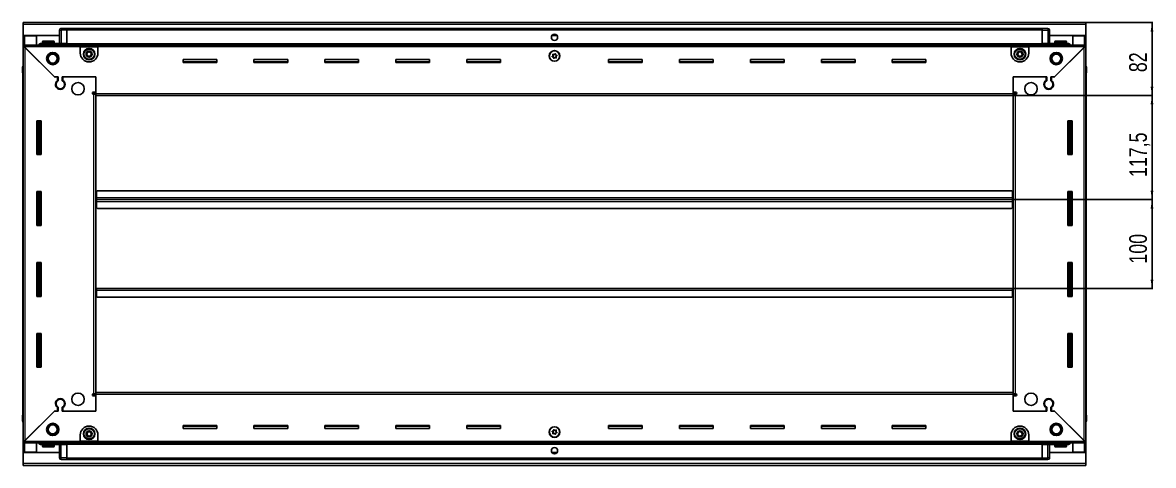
# Model space of a CAD drawing. Header units: millimetres. Extents: x 1315 to 6247, y -1323 to 1607.
# Drawn here: x 4971 to 6247, y 927 to 1426 of the extents above; entities that cross this region are included whole.
import ezdxf

# ---------------------------------------------------------------- set-up
doc = ezdxf.new("R2010")
doc.units = ezdxf.units.MM
doc.layers.add('FORMAT', color=7, linetype='Continuous')
doc.styles.add('SLDTEXTSTYLE0', font='TXT', dxfattribs={"width": 0.75})
doc.dimstyles.new('SLDDIMSTYLE0', dxfattribs={"dimtxt": 20, "dimasz": 10, "dimexe": 0, "dimexo": 0.0625, "dimgap": 5, "dimtad": 2, "dimdec": 1, "dimrnd": 1e-09, "dimzin": 12, "dimdsep": 46, "dimtxsty": 'SLDTEXTSTYLE0', "dimsah": 1, "dimcen": 0.09, "dimadec": 0, "dimazin": 3, "dimtfac": 1, "dimtofl": 0, "dimtmove": 0, "dimatfit": 3, "dimfxl": 0, "dimfrac": 2, "dimtolj": 1, "dimtzin": 12, "dimarcsym": 0})

# ---------------------------------------------------------------- blocks, each defined once
blk = doc.blocks.new('_D_6')
at = {"layer": 'FORMAT'}
for p, q in [((6170.7, 1425.8), (6246.2, 1425.8)), ((6245.2, 1425.8), (6245.2, 1343.8)), ((6088.7, 1343.8), (6246.2, 1343.8))]:
    blk.add_line(p, q, dxfattribs=at)
for points in [[(6245.2, 1425.8), (6243.6, 1415.8), (6246.7, 1415.8)], [(6245.2, 1343.8), (6246.7, 1353.8), (6243.6, 1353.8)]]:
    blk.add_solid(points, dxfattribs=at)
at = {"layer": 'FORMAT', "insert": (6219.4, 1370), "char_height": 20, "attachment_point": 1, "rotation": 90, "style": 'SLDTEXTSTYLE0'}
blk.add_mtext('82', dxfattribs=at)
blk = doc.blocks.new('_D_7')
at = {"layer": 'FORMAT'}
for p, q in [((6088.7, 1343.8), (6246.2, 1343.8)), ((6245.2, 1226.3), (6245.2, 1343.8)), ((6087.7, 1226.3), (6246.2, 1226.3))]:
    blk.add_line(p, q, dxfattribs=at)
for points in [[(6245.2, 1343.8), (6243.6, 1333.8), (6246.7, 1333.8)], [(6245.2, 1226.3), (6246.7, 1236.3), (6243.6, 1236.3)]]:
    blk.add_solid(points, dxfattribs=at)
at = {"layer": 'FORMAT', "insert": (6219.4, 1251.8), "char_height": 20, "attachment_point": 1, "rotation": 90, "style": 'SLDTEXTSTYLE0'}
blk.add_mtext('117,5', dxfattribs=at)
blk = doc.blocks.new('_D_8')
at = {"layer": 'FORMAT'}
for p, q in [((6087.7, 1226.3), (6246.2, 1226.3)), ((6245.2, 1226.3), (6245.2, 1126.3)), ((6087.7, 1126.3), (6246.2, 1126.3))]:
    blk.add_line(p, q, dxfattribs=at)
for points in [[(6245.2, 1226.3), (6243.6, 1216.3), (6246.7, 1216.3)], [(6245.2, 1126.3), (6246.7, 1136.3), (6243.6, 1136.3)]]:
    blk.add_solid(points, dxfattribs=at)
at = {"layer": 'FORMAT', "insert": (6219.4, 1154.2), "char_height": 20, "attachment_point": 1, "rotation": 90, "style": 'SLDTEXTSTYLE0'}
blk.add_mtext('100', dxfattribs=at)

msp = doc.modelspace()

# ---------------------------------------------------------------- linework, layer by layer
at = {"color": 7, "linetype": 'Continuous', "lineweight": 25}
for p, q in [((4971.68, 1423.72), (4971.68, 1425.82)), ((4971.68, 1425.82), (6170.68, 1425.82)), ((4971.68, 1411.32), (4971.68, 1423.72)), ((5012.68, 1402.32), (5012.68, 1417.32)), ((5013.36, 1418.82), (5013.36, 1418.82)), ((5014.68, 1419.32), (5021.18, 1419.32)), ((5014.68, 1419.32), (5021.18, 1419.32)), ((5021.18, 1419.32), (5021.18, 1419.32)), ((5021.18, 1419.32), (5021.18, 1419.32)), ((5021.18, 1419.32), (5021.18, 1417.32)), ((6121.18, 1419.17), (5021.18, 1419.17)), ((5021.18, 1402.32), (5021.18, 1417.32)), ((6127.68, 1419.32), (6121.18, 1419.32)), ((6121.18, 1419.32), (6121.18, 1419.32)), ((6127.68, 1419.32), (6121.18, 1419.32)), ((6121.18, 1419.32), (6121.18, 1417.32)), ((6121.18, 1402.32), (6121.18, 1417.32)), ((6129.68, 1417.32), (6129.68, 1417.32)), ((6129.68, 1402.32), (6129.68, 1417.32)), ((6170.68, 1425.82), (6170.68, 1423.72)), ((6170.68, 1423.72), (6170.68, 1411.32)), ((5012.68, 1411.32), (4971.68, 1411.32)), ((4971.68, 1410.82), (4971.68, 1411.32)), ((4971.68, 1410.82), (4973.78, 1410.82)), ((4971.68, 1400.57), (4971.68, 1410.82)), ((4973.18, 1410.82), (4973.18, 1411.32)), ((4986.68, 1410.82), (4973.78, 1410.82)), ((4986.68, 1400.57), (4986.68, 1410.82)), ((4993.68, 1404.22), (4993.68, 1402.32)), ((4994.48, 1405.02), (5005.88, 1405.02)), ((5006.68, 1402.32), (5006.68, 1404.22)), ((5574.05, 1411.32), (5568.31, 1411.32)), ((6170.68, 1411.32), (6129.68, 1411.32)), ((6135.68, 1404.22), (6135.68, 1402.32)), ((6136.48, 1405.02), (6147.88, 1405.02)), ((6148.68, 1402.32), (6148.68, 1404.22)), ((6155.68, 1400.57), (6155.68, 1410.82)), ((6155.68, 1410.82), (6168.58, 1410.82)), ((6168.58, 1410.82), (6170.68, 1410.82)), ((6169.18, 1410.82), (6169.18, 1411.32)), ((6170.68, 1410.82), (6170.68, 1411.32)), ((6170.68, 1410.82), (6170.68, 1400.57)), ((4971.68, 1399.07), (4971.68, 1400.57)), ((4971.68, 1400.57), (4972.68, 1400.57)), ((4971.68, 1398.57), (4971.68, 1399.07)), ((4971.68, 1399.07), (4972.68, 1399.07)), ((4971.68, 954.07), (4971.68, 1398.57)), ((4973.18, 1398.57), (4971.68, 1398.57)), ((4972.68, 1400.57), (5036.18, 1400.57)), ((4972.68, 1399.07), (4972.68, 1400.57)), ((4973.28, 1398.47), (5007.18, 1364.57)), ((5007.88, 1363.87), (4973.78, 1397.97)), ((4992.18, 1402.32), (5021.18, 1402.32)), ((5021.1, 1400.57), (5021.18, 1402.29)), ((5021.18, 1402.32), (5021.18, 1401.82)), ((5021.18, 1401.17), (6121.18, 1401.17)), ((5036.18, 1398.47), (5036.18, 1400.57)), ((5036.18, 1400.57), (5056.18, 1400.57)), ((5036.18, 1399.07), (5056.18, 1399.07)), ((5036.18, 1391.57), (5036.18, 1398.47)), ((5056.18, 1400.57), (6086.18, 1400.57)), ((5056.18, 1400.57), (5056.18, 1398.47)), ((5056.18, 1398.47), (5056.18, 1391.57)), ((6086.18, 1398.47), (6086.18, 1400.57)), ((6086.18, 1400.57), (6106.18, 1400.57)), ((6086.18, 1399.07), (6106.18, 1399.07)), ((6086.18, 1391.57), (6086.18, 1398.47)), ((6106.18, 1400.57), (6169.68, 1400.57)), ((6106.18, 1400.57), (6106.18, 1398.47)), ((6106.18, 1398.47), (6106.18, 1391.57)), ((6121.18, 1402.32), (6121.18, 1401.82)), ((6150.18, 1402.32), (6121.18, 1402.32)), ((6121.18, 1402.29), (6121.25, 1400.57)), ((6122.68, 1402.26), (6122.68, 1402.32)), ((6168.58, 1397.97), (6134.48, 1363.87)), ((6135.18, 1364.57), (6169.08, 1398.47)), ((6169.18, 1398.57), (6170.68, 1398.57)), ((6169.68, 1399.07), (6169.68, 1400.57)), ((6169.68, 1400.57), (6170.68, 1400.57)), ((6169.68, 1399.07), (6170.68, 1399.07)), ((6170.68, 1399.07), (6170.68, 1400.57)), ((6170.68, 1399.07), (6170.68, 1398.57)), ((6170.68, 1398.57), (6170.68, 954.07)), ((5190.18, 1384.32), (5152.18, 1384.32)), ((5152.18, 1384.32), (5152.18, 1380.82)), ((5190.18, 1381.57), (5152.18, 1381.57)), ((5152.18, 1380.82), (5190.18, 1380.82)), ((5190.18, 1380.82), (5190.18, 1384.32)), ((5270.18, 1384.32), (5232.18, 1384.32)), ((5232.18, 1384.32), (5232.18, 1380.82)), ((5270.18, 1381.57), (5232.18, 1381.57)), ((5232.18, 1380.82), (5270.18, 1380.82)), ((5270.18, 1380.82), (5270.18, 1384.32)), ((5350.18, 1384.32), (5312.18, 1384.32)), ((5312.18, 1384.32), (5312.18, 1380.82)), ((5350.18, 1381.57), (5312.18, 1381.57)), ((5312.18, 1380.82), (5350.18, 1380.82)), ((5350.18, 1380.82), (5350.18, 1384.32)), ((5430.18, 1384.32), (5392.18, 1384.32)), ((5392.18, 1384.32), (5392.18, 1380.82)), ((5430.18, 1381.57), (5392.18, 1381.57)), ((5392.18, 1380.82), (5430.18, 1380.82)), ((5430.18, 1380.82), (5430.18, 1384.32)), ((5510.18, 1384.32), (5472.18, 1384.32)), ((5472.18, 1384.32), (5472.18, 1380.82)), ((5510.18, 1381.57), (5472.18, 1381.57)), ((5472.18, 1380.82), (5510.18, 1380.82)), ((5510.18, 1380.82), (5510.18, 1384.32)), ((5670.18, 1384.32), (5632.18, 1384.32)), ((5632.18, 1384.32), (5632.18, 1380.82)), ((5670.18, 1381.57), (5632.18, 1381.57)), ((5632.18, 1380.82), (5670.18, 1380.82)), ((5670.18, 1380.82), (5670.18, 1384.32)), ((5750.18, 1384.32), (5712.18, 1384.32)), ((5712.18, 1384.32), (5712.18, 1380.82)), ((5750.18, 1381.57), (5712.18, 1381.57)), ((5712.18, 1380.82), (5750.18, 1380.82)), ((5750.18, 1380.82), (5750.18, 1384.32)), ((5830.18, 1384.32), (5792.18, 1384.32)), ((5792.18, 1384.32), (5792.18, 1380.82)), ((5830.18, 1381.57), (5792.18, 1381.57)), ((5792.18, 1380.82), (5830.18, 1380.82)), ((5830.18, 1380.82), (5830.18, 1384.32)), ((5910.18, 1384.32), (5872.18, 1384.32)), ((5872.18, 1384.32), (5872.18, 1380.82)), ((5910.18, 1381.57), (5872.18, 1381.57)), ((5872.18, 1380.82), (5910.18, 1380.82)), ((5910.18, 1380.82), (5910.18, 1384.32)), ((5990.18, 1384.32), (5952.18, 1384.32)), ((5952.18, 1384.32), (5952.18, 1380.82)), ((5990.18, 1381.57), (5952.18, 1381.57)), ((5952.18, 1380.82), (5990.18, 1380.82)), ((5990.18, 1380.82), (5990.18, 1384.32)), ((4971.18, 1375.82), (4971.18, 1369.32)), ((4971.18, 1369.32), (4971.18, 1375.82)), ((4971.18, 1369.32), (4971.18, 1369.32)), ((4971.68, 1369.32), (4971.18, 1369.32)), ((4971.33, 1369.32), (4971.33, 983.32)), ((6170.68, 1377.15), (6170.68, 1377.15)), ((6170.68, 1369.32), (6171.18, 1369.32)), ((6171.03, 983.32), (6171.03, 1369.32)), ((6171.18, 1375.82), (6171.18, 1369.32)), ((6171.18, 1369.32), (6171.18, 1375.82)), ((6171.18, 1369.32), (6171.18, 1369.32)), ((6171.18, 1369.32), (6171.18, 1369.32)), ((5007.18, 1364.57), (5011.38, 1364.57)), ((5008.58, 1364.57), (5007.88, 1363.87)), ((5010.68, 1364.57), (5008.58, 1364.57)), ((5010.68, 1364.57), (5010.68, 1360.68)), ((5011.38, 1364.57), (5011.38, 1360.29)), ((5015.98, 1364.57), (5053.68, 1364.57)), ((5015.98, 1360.29), (5015.98, 1364.57)), ((5016.68, 1360.68), (5016.68, 1364.57)), ((5053.68, 1364.57), (5016.68, 1364.57)), ((5053.68, 1345.92), (5053.68, 1364.57)), ((5053.68, 1347.32), (5053.68, 1364.57)), ((6088.68, 1364.57), (6126.38, 1364.57)), ((6088.68, 1345.92), (6088.68, 1364.57)), ((6088.68, 1364.57), (6088.68, 1347.32)), ((6125.68, 1364.57), (6088.68, 1364.57)), ((6125.68, 1364.57), (6125.68, 1360.68)), ((6126.38, 1364.57), (6126.38, 1360.29)), ((6130.98, 1364.57), (6135.18, 1364.57)), ((6130.98, 1360.29), (6130.98, 1364.57)), ((6133.78, 1364.57), (6131.68, 1364.57)), ((6131.68, 1360.68), (6131.68, 1364.57)), ((6134.48, 1363.87), (6133.78, 1364.57)), ((5011.68, 1351.71), (5011.68, 1350.95)), ((5050.83, 1347.32), (5053.68, 1347.32)), ((5051.58, 1345.32), (5050.83, 1345.32)), ((5051.58, 1345.32), (5053.68, 1345.32)), ((5053.68, 1346.32), (5051.68, 1346.32)), ((5051.68, 1346.32), (5051.68, 1345.32)), ((5053.68, 1343.82), (5053.68, 1345.92)), ((6088.68, 1343.82), (5053.68, 1343.82)), ((5053.68, 1008.82), (5053.68, 1343.82)), ((6088.68, 1347.32), (6091.53, 1347.32)), ((6090.68, 1346.32), (6088.68, 1346.32)), ((6088.68, 1345.92), (6088.68, 1343.82)), ((6088.68, 1345.32), (6090.78, 1345.32)), ((6088.68, 1343.82), (6088.68, 1008.82)), ((6090.68, 1345.32), (6090.68, 1346.32)), ((6091.53, 1345.32), (6090.78, 1345.32)), ((6130.68, 1351.71), (6130.68, 1350.95)), ((4992.18, 1315.32), (4987.18, 1315.32)), ((4987.18, 1315.32), (4987.18, 1277.32)), ((4989.33, 1277.32), (4989.33, 1315.32)), ((4991.12, 1277.32), (4991.12, 1315.32)), ((4991.16, 1277.32), (4991.16, 1315.32)), ((4992.18, 1277.32), (4992.18, 1315.32)), ((6150.18, 1315.32), (6150.18, 1277.32)), ((6155.18, 1315.32), (6150.18, 1315.32)), ((6151.2, 1315.32), (6151.2, 1277.32)), ((6151.24, 1315.32), (6151.24, 1277.32)), ((6153.03, 1315.32), (6153.03, 1277.32)), ((6155.18, 1277.32), (6155.18, 1315.32)), ((4987.18, 1277.32), (4992.18, 1277.32)), ((6150.18, 1277.32), (6155.18, 1277.32)), ((4992.18, 1235.32), (4987.18, 1235.32)), ((4987.18, 1235.32), (4987.18, 1197.32)), ((4989.33, 1197.32), (4989.33, 1235.32)), ((4991.12, 1197.32), (4991.12, 1235.32)), ((4991.16, 1197.32), (4991.16, 1235.32)), ((4992.18, 1197.32), (4992.18, 1235.32)), ((5054.43, 1226.32), (5053.68, 1226.32)), ((5054.68, 1229.17), (5054.43, 1229.17)), ((5054.43, 1229.17), (5054.43, 1226.32)), ((5054.43, 1226.32), (5054.43, 1223.47)), ((5055.68, 1236.32), (5054.68, 1235.32)), ((5054.68, 1235.32), (5054.68, 1228.42)), ((5054.68, 1226.32), (5054.68, 1228.42)), ((6087.68, 1226.32), (5054.68, 1226.32)), ((5054.68, 1224.22), (5054.68, 1226.32)), ((6086.68, 1236.32), (5055.68, 1236.32)), ((6087.68, 1235.32), (6086.68, 1236.32)), ((6087.68, 1228.42), (6087.68, 1235.32)), ((6087.93, 1229.17), (6087.68, 1229.17)), ((6087.68, 1228.42), (6087.68, 1226.32)), ((6087.68, 1226.32), (6087.68, 1224.22)), ((6087.93, 1226.32), (6087.93, 1229.17)), ((6088.68, 1226.32), (6087.93, 1226.32)), ((6087.93, 1223.47), (6087.93, 1226.32)), ((6150.18, 1235.32), (6150.18, 1197.32)), ((6155.18, 1235.32), (6150.18, 1235.32)), ((6151.2, 1235.32), (6151.2, 1197.32)), ((6151.24, 1235.32), (6151.24, 1197.32)), ((6153.03, 1235.32), (6153.03, 1197.32)), ((6155.18, 1197.32), (6155.18, 1235.32)), ((5054.43, 1223.47), (5054.68, 1223.47)), ((5054.68, 1224.22), (5054.68, 1217.32)), ((5054.68, 1217.32), (5055.68, 1216.32)), ((5055.68, 1216.32), (6086.68, 1216.32)), ((6086.68, 1216.32), (6087.68, 1217.32)), ((6087.68, 1217.32), (6087.68, 1224.22)), ((6087.68, 1223.47), (6087.93, 1223.47)), ((4987.18, 1197.32), (4992.18, 1197.32)), ((6150.18, 1197.32), (6155.18, 1197.32)), ((4992.18, 1155.32), (4987.18, 1155.32)), ((4987.18, 1155.32), (4987.18, 1117.32)), ((4989.33, 1117.32), (4989.33, 1155.32)), ((4991.12, 1117.32), (4991.12, 1155.32)), ((4991.16, 1117.32), (4991.16, 1155.32)), ((4992.18, 1117.32), (4992.18, 1155.32)), ((6150.18, 1155.32), (6150.18, 1117.32)), ((6155.18, 1155.32), (6150.18, 1155.32)), ((6151.2, 1155.32), (6151.2, 1117.32)), ((6151.24, 1155.32), (6151.24, 1117.32)), ((6153.03, 1155.32), (6153.03, 1117.32)), ((6155.18, 1117.32), (6155.18, 1155.32)), ((5053.68, 1126.32), (5054.43, 1126.32)), ((5054.43, 1126.32), (5054.43, 1123.47)), ((5054.43, 1123.47), (5054.68, 1123.47)), ((5054.68, 1124.22), (5054.68, 1126.32)), ((5054.68, 1126.32), (6087.68, 1126.32)), ((5054.68, 1124.22), (5054.68, 1117.32)), ((6087.68, 1126.32), (6087.68, 1124.22)), ((6087.68, 1117.32), (6087.68, 1124.22)), ((6087.68, 1123.47), (6087.93, 1123.47)), ((6087.93, 1123.47), (6087.93, 1126.32)), ((6087.93, 1126.32), (6088.68, 1126.32)), ((4987.18, 1117.32), (4992.18, 1117.32)), ((5054.68, 1117.32), (5055.68, 1116.32)), ((5055.68, 1116.32), (6086.68, 1116.32)), ((6086.68, 1116.32), (6087.68, 1117.32)), ((6150.18, 1117.32), (6155.18, 1117.32)), ((4992.18, 1075.32), (4987.18, 1075.32)), ((4987.18, 1075.32), (4987.18, 1037.32)), ((4989.33, 1037.32), (4989.33, 1075.32)), ((4991.12, 1037.32), (4991.12, 1075.32)), ((4991.16, 1037.32), (4991.16, 1075.32)), ((4992.18, 1037.32), (4992.18, 1075.32)), ((6150.18, 1075.32), (6150.18, 1037.32)), ((6155.18, 1075.32), (6150.18, 1075.32)), ((6151.2, 1075.32), (6151.2, 1037.32)), ((6151.24, 1075.32), (6151.24, 1037.32)), ((6153.03, 1075.32), (6153.03, 1037.32)), ((6155.18, 1037.32), (6155.18, 1075.32)), ((4987.18, 1037.32), (4992.18, 1037.32)), ((6150.18, 1037.32), (6155.18, 1037.32)), ((5053.68, 1006.72), (5053.68, 1008.82)), ((5053.68, 1008.82), (6088.68, 1008.82)), ((6088.68, 1008.82), (6088.68, 1006.72)), ((5011.68, 1001.7), (5011.68, 1000.94)), ((5050.83, 1007.32), (5051.58, 1007.32)), ((5053.68, 1005.32), (5050.83, 1005.32)), ((5053.68, 1007.32), (5051.58, 1007.32)), ((5051.68, 1007.32), (5051.68, 1006.32)), ((5051.68, 1006.32), (5053.68, 1006.32)), ((5053.68, 1006.72), (5053.68, 988.07)), ((5053.68, 988.07), (5053.68, 1005.32)), ((6090.78, 1007.32), (6088.68, 1007.32)), ((6088.68, 1006.72), (6088.68, 988.07)), ((6088.68, 1006.32), (6090.68, 1006.32)), ((6088.68, 1005.32), (6088.68, 988.07)), ((6091.53, 1005.32), (6088.68, 1005.32)), ((6090.68, 1006.32), (6090.68, 1007.32)), ((6090.78, 1007.32), (6091.53, 1007.32)), ((6130.68, 1001.7), (6130.68, 1000.94)), ((4971.18, 976.82), (4971.18, 983.32)), ((4971.18, 983.32), (4971.18, 983.32)), ((4971.18, 983.32), (4971.18, 983.32)), ((4971.18, 983.32), (4971.18, 976.82)), ((4971.68, 983.32), (4971.18, 983.32)), ((5007.18, 988.07), (4973.28, 954.17)), ((4973.78, 954.67), (5007.88, 988.77)), ((5011.38, 988.07), (5007.18, 988.07)), ((5007.88, 988.77), (5008.58, 988.07)), ((5008.58, 988.07), (5010.68, 988.07)), ((5010.68, 991.96), (5010.68, 988.07)), ((5011.38, 992.36), (5011.38, 988.07)), ((5015.98, 988.07), (5015.98, 992.36)), ((5053.68, 988.07), (5015.98, 988.07)), ((5016.68, 988.07), (5016.68, 991.96)), ((5016.68, 988.07), (5053.68, 988.07)), ((6126.38, 988.07), (6088.68, 988.07)), ((6088.68, 988.07), (6125.68, 988.07)), ((6125.68, 991.96), (6125.68, 988.07)), ((6126.38, 992.36), (6126.38, 988.07)), ((6130.98, 988.07), (6130.98, 992.36)), ((6135.18, 988.07), (6130.98, 988.07)), ((6131.68, 988.07), (6131.68, 991.96)), ((6131.68, 988.07), (6133.78, 988.07)), ((6133.78, 988.07), (6134.48, 988.77)), ((6134.48, 988.77), (6168.58, 954.67)), ((6169.08, 954.17), (6135.18, 988.07)), ((6170.68, 983.32), (6171.18, 983.32)), ((6171.18, 983.32), (6171.18, 983.32)), ((6171.18, 976.82), (6171.18, 983.32)), ((6171.18, 983.32), (6171.18, 976.82)), ((4971.68, 975.5), (4971.68, 975.5)), ((5190.18, 971.82), (5152.18, 971.82)), ((5152.18, 971.82), (5152.18, 968.32)), ((5152.18, 971.07), (5190.18, 971.07)), ((5190.18, 968.32), (5190.18, 971.82)), ((5270.18, 971.82), (5232.18, 971.82)), ((5232.18, 971.82), (5232.18, 968.32)), ((5232.18, 971.07), (5270.18, 971.07)), ((5270.18, 968.32), (5270.18, 971.82)), ((5350.18, 971.82), (5312.18, 971.82)), ((5312.18, 971.82), (5312.18, 968.32)), ((5312.18, 971.07), (5350.18, 971.07)), ((5350.18, 968.32), (5350.18, 971.82)), ((5430.18, 971.82), (5392.18, 971.82)), ((5392.18, 971.82), (5392.18, 968.32)), ((5392.18, 971.07), (5430.18, 971.07)), ((5430.18, 968.32), (5430.18, 971.82)), ((5510.18, 971.82), (5472.18, 971.82)), ((5472.18, 971.82), (5472.18, 968.32)), ((5472.18, 971.07), (5510.18, 971.07)), ((5510.18, 968.32), (5510.18, 971.82)), ((5670.18, 971.82), (5632.18, 971.82)), ((5632.18, 971.82), (5632.18, 968.32)), ((5632.18, 971.07), (5670.18, 971.07)), ((5670.18, 968.32), (5670.18, 971.82)), ((5750.18, 971.82), (5712.18, 971.82)), ((5712.18, 971.82), (5712.18, 968.32)), ((5712.18, 971.07), (5750.18, 971.07)), ((5750.18, 968.32), (5750.18, 971.82)), ((5830.18, 971.82), (5792.18, 971.82)), ((5792.18, 971.82), (5792.18, 968.32)), ((5792.18, 971.07), (5830.18, 971.07)), ((5830.18, 968.32), (5830.18, 971.82)), ((5910.18, 971.82), (5872.18, 971.82)), ((5872.18, 971.82), (5872.18, 968.32)), ((5872.18, 971.07), (5910.18, 971.07)), ((5910.18, 968.32), (5910.18, 971.82)), ((5990.18, 971.82), (5952.18, 971.82)), ((5952.18, 971.82), (5952.18, 968.32)), ((5952.18, 971.07), (5990.18, 971.07)), ((5990.18, 968.32), (5990.18, 971.82)), ((5036.18, 954.17), (5036.18, 961.07)), ((5056.18, 961.07), (5056.18, 954.17)), ((5152.18, 968.32), (5190.18, 968.32)), ((5232.18, 968.32), (5270.18, 968.32)), ((5312.18, 968.32), (5350.18, 968.32)), ((5392.18, 968.32), (5430.18, 968.32)), ((5472.18, 968.32), (5510.18, 968.32)), ((5632.18, 968.32), (5670.18, 968.32)), ((5712.18, 968.32), (5750.18, 968.32)), ((5792.18, 968.32), (5830.18, 968.32)), ((5872.18, 968.32), (5910.18, 968.32)), ((5952.18, 968.32), (5990.18, 968.32)), ((6086.18, 954.17), (6086.18, 961.07)), ((6106.18, 961.07), (6106.18, 954.17)), ((4971.68, 953.57), (4971.68, 954.07)), ((4973.18, 954.07), (4971.68, 954.07)), ((4971.68, 953.57), (4971.68, 952.07)), ((4972.68, 953.57), (4971.68, 953.57)), ((4971.68, 941.82), (4971.68, 952.07)), ((4972.68, 952.07), (4971.68, 952.07)), ((4972.68, 953.57), (4972.68, 952.07)), ((5036.18, 952.07), (4972.68, 952.07)), ((4986.68, 941.82), (4986.68, 952.07)), ((4992.18, 950.32), (5021.18, 950.32)), ((4993.68, 950.32), (4993.68, 948.42)), ((4998.25, 947.62), (4994.48, 947.62)), ((5005.88, 947.62), (4998.25, 947.62)), ((5006.68, 948.42), (5006.68, 950.32)), ((5012.68, 950.32), (5012.68, 935.32)), ((5019.68, 950.39), (5019.68, 950.32)), ((5021.18, 950.36), (5021.1, 952.07)), ((6121.18, 951.47), (5021.18, 951.47)), ((5021.18, 950.32), (5021.18, 950.82)), ((5021.18, 950.32), (5021.18, 935.32)), ((5036.18, 952.07), (5036.18, 954.17)), ((5056.18, 953.57), (5036.18, 953.57)), ((5056.18, 952.07), (5036.18, 952.07)), ((5056.18, 954.17), (5056.18, 952.07)), ((6086.18, 952.07), (5056.18, 952.07)), ((6086.18, 952.07), (6086.18, 954.17)), ((6106.18, 953.57), (6086.18, 953.57)), ((6106.18, 952.07), (6086.18, 952.07)), ((6106.18, 954.17), (6106.18, 952.07)), ((6169.68, 952.07), (6106.18, 952.07)), ((6121.25, 952.07), (6121.18, 950.36)), ((6121.18, 950.32), (6121.18, 950.82)), ((6150.18, 950.32), (6121.18, 950.32)), ((6121.18, 950.32), (6121.18, 935.32)), ((6129.68, 950.32), (6129.68, 935.32)), ((6135.68, 950.32), (6135.68, 948.42)), ((6143.47, 947.62), (6136.48, 947.62)), ((6147.88, 947.62), (6143.47, 947.62)), ((6148.68, 948.42), (6148.68, 950.32)), ((6155.68, 941.82), (6155.68, 952.07)), ((6169.18, 954.07), (6170.68, 954.07)), ((6169.68, 953.57), (6169.68, 952.07)), ((6170.68, 953.57), (6169.68, 953.57)), ((6170.68, 952.07), (6169.68, 952.07)), ((6170.68, 954.07), (6170.68, 953.57)), ((6170.68, 953.57), (6170.68, 952.07)), ((6170.68, 952.07), (6170.68, 941.82)), ((4973.78, 941.82), (4971.68, 941.82)), ((4971.68, 941.32), (4971.68, 941.82)), ((4971.68, 928.92), (4971.68, 941.32)), ((4971.68, 941.32), (5012.68, 941.32)), ((4973.18, 941.32), (4973.18, 941.82)), ((4973.78, 941.82), (4986.68, 941.82)), ((5012.68, 935.32), (5012.68, 935.32)), ((5014.68, 933.32), (5021.18, 933.32)), ((5014.68, 933.32), (5021.18, 933.32)), ((5021.18, 933.32), (5021.18, 935.32)), ((5021.18, 933.47), (6121.18, 933.47)), ((5021.18, 933.32), (5021.18, 933.32)), ((5568.31, 941.32), (5574.05, 941.32)), ((6121.18, 933.32), (6121.18, 935.32)), ((6121.18, 933.32), (6121.18, 933.32)), ((6127.68, 933.32), (6121.18, 933.32)), ((6121.18, 933.32), (6121.18, 933.32)), ((6127.68, 933.32), (6121.18, 933.32)), ((6129, 933.82), (6129, 933.82)), ((6129.68, 941.32), (6170.68, 941.32)), ((6168.58, 941.82), (6155.68, 941.82)), ((6170.68, 941.82), (6168.58, 941.82)), ((6169.18, 941.32), (6169.18, 941.82)), ((6170.68, 941.32), (6170.68, 941.82)), ((6170.68, 941.32), (6170.68, 928.92)), ((4971.68, 926.82), (4971.68, 928.92)), ((6170.68, 926.82), (4971.68, 926.82)), ((6170.68, 928.92), (6170.68, 926.82))]:
    msp.add_line(p, q, dxfattribs=at)
at = {"color": 8, "linetype": 'Continuous', "lineweight": 18}
for p, q in [((6170.68, 1423.72), (4971.68, 1423.72)), ((5012.68, 1417.32), (5014.68, 1417.32)), ((5014.68, 1419.32), (5014.68, 1417.32)), ((5014.68, 1417.32), (5014.68, 1402.32)), ((5021.18, 1417.32), (5014.68, 1417.32)), ((6121.18, 1417.17), (5021.18, 1417.17)), ((6121.18, 1417.32), (6127.68, 1417.32)), ((6127.68, 1419.32), (6127.68, 1417.32)), ((6129.68, 1417.32), (6127.68, 1417.32)), ((6127.68, 1417.32), (6127.68, 1402.32)), ((4973.78, 1410.82), (4973.78, 1411.32)), ((4973.78, 1400.57), (4973.78, 1410.82)), ((4993.68, 1404.22), (5006.68, 1404.22)), ((6135.68, 1404.22), (6148.68, 1404.22)), ((6168.58, 1411.32), (6168.58, 1410.82)), ((6168.58, 1410.82), (6168.58, 1400.57)), ((5036.18, 1398.47), (4973.28, 1398.47)), ((4973.78, 1397.97), (4973.78, 954.67)), ((6121.18, 1401.82), (5021.18, 1401.82)), ((6121.18, 1400.59), (5021.18, 1400.59)), ((5036.18, 1398.47), (5056.18, 1398.47)), ((6086.18, 1398.47), (5056.18, 1398.47)), ((6086.18, 1398.47), (6106.18, 1398.47)), ((6169.08, 1398.47), (6106.18, 1398.47)), ((6168.58, 954.67), (6168.58, 1397.97)), ((4971.68, 1375.82), (4971.18, 1375.82)), ((6170.68, 1375.82), (6171.18, 1375.82)), ((5051.58, 1007.32), (5051.58, 1345.32)), ((5053.68, 1345.92), (6088.68, 1345.92)), ((6090.78, 1345.32), (6090.78, 1007.32)), ((4988.68, 1315.32), (4988.68, 1277.32)), ((4989.91, 1315.32), (4989.91, 1277.32)), ((6152.44, 1277.32), (6152.44, 1315.32)), ((6153.68, 1277.32), (6153.68, 1315.32)), ((4988.68, 1235.32), (4988.68, 1197.32)), ((4989.91, 1235.32), (4989.91, 1197.32)), ((6087.68, 1228.42), (5054.68, 1228.42)), ((6152.44, 1197.32), (6152.44, 1235.32)), ((6153.68, 1197.32), (6153.68, 1235.32)), ((5054.68, 1224.22), (6087.68, 1224.22)), ((4988.68, 1155.32), (4988.68, 1117.32)), ((4989.91, 1155.32), (4989.91, 1117.32)), ((6152.44, 1117.32), (6152.44, 1155.32)), ((6153.68, 1117.32), (6153.68, 1155.32)), ((5054.68, 1124.22), (6087.68, 1124.22)), ((4988.68, 1075.32), (4988.68, 1037.32)), ((4989.91, 1075.32), (4989.91, 1037.32)), ((6152.44, 1037.32), (6152.44, 1075.32)), ((6153.68, 1037.32), (6153.68, 1075.32)), ((6088.68, 1006.72), (5053.68, 1006.72)), ((4971.68, 976.82), (4971.18, 976.82)), ((6170.68, 976.82), (6171.18, 976.82)), ((4973.28, 954.17), (5036.18, 954.17)), ((4973.78, 941.82), (4973.78, 952.07)), ((4997.98, 948.42), (4993.68, 948.42)), ((5006.68, 948.42), (4997.98, 948.42)), ((5014.68, 935.32), (5014.68, 950.32)), ((5021.18, 952.06), (6121.18, 952.06)), ((5021.18, 950.82), (6121.18, 950.82)), ((5056.18, 954.17), (5036.18, 954.17)), ((5056.18, 954.17), (6086.18, 954.17)), ((6106.18, 954.17), (6086.18, 954.17)), ((6106.18, 954.17), (6169.08, 954.17)), ((6127.68, 935.32), (6127.68, 950.32)), ((6143.65, 948.42), (6135.68, 948.42)), ((6148.68, 948.42), (6143.65, 948.42)), ((6168.58, 952.07), (6168.58, 941.82)), ((4973.78, 941.32), (4973.78, 941.82)), ((5012.68, 935.32), (5014.68, 935.32)), ((5014.68, 933.32), (5014.68, 935.32)), ((5021.18, 935.32), (5014.68, 935.32)), ((5021.18, 935.47), (6121.18, 935.47)), ((6121.18, 935.32), (6127.68, 935.32)), ((6129.68, 935.32), (6127.68, 935.32)), ((6127.68, 933.32), (6127.68, 935.32)), ((6168.58, 941.82), (6168.58, 941.32)), ((6170.68, 928.92), (4971.68, 928.92))]:
    msp.add_line(p, q, dxfattribs=at)
at = {"color": 7, "linetype": 'Continuous', "lineweight": 25, "flags": 128}
msp.add_lwpolyline([(6129.53, 1418.08), (6129.64, 1417.71), (6129.68, 1417.32)], dxfattribs=at)
at = {"color": 7, "linetype": 'Continuous', "lineweight": 25}
for centre, radius in [((5571.18, 1409.32), 3.5), ((5005.18, 1385.32), 7), ((5005.18, 1385.32), 6.02), ((5005.18, 1385.32), 5.1), ((5046.18, 1390.32), 6.5), ((5046.18, 1390.32), 3.46), ((5571.18, 1388.32), 6), ((5571.18, 1388.17), 5.79), ((6096.18, 1390.32), 6.5), ((6096.18, 1390.32), 3.46), ((6137.18, 1385.32), 7), ((6137.18, 1385.32), 6.02), ((6137.18, 1385.32), 5.1), ((5571.18, 1388.17), 1.85), ((5033.68, 1351.32), 7), ((6108.68, 1351.32), 7), ((5033.68, 1001.32), 7), ((6108.68, 1001.32), 7), ((5005.18, 967.32), 7), ((5005.18, 967.32), 6.03), ((5005.18, 967.32), 5.1), ((5571.18, 964.32), 6), ((5571.18, 964.47), 5.78), ((6137.18, 967.32), 7), ((6137.18, 967.32), 6.02), ((6137.18, 967.32), 5.1), ((5046.18, 962.32), 6.5), ((5046.18, 962.32), 3.46), ((5571.18, 964.47), 1.85), ((6096.18, 962.32), 6.5), ((6096.18, 962.32), 3.46), ((5571.18, 943.32), 3.5)]:
    msp.add_circle(centre, radius, dxfattribs=at)
at = {"color": 8, "linetype": 'Continuous', "lineweight": 18}
for centre in [(5046.18, 1390.32), (6096.18, 1390.32), (5046.18, 962.32), (6096.18, 962.32)]:
    msp.add_circle(centre, 5.7, dxfattribs=at)
at = {"color": 7, "linetype": 'Continuous', "lineweight": 25}
for centre, radius, start, end in [((5014.68, 1417.32), 2, 90, 180), ((5014.68, 1417.32), 2, 123.94202, 131.40962), ((5014.68, 1417.32), 2, 90, 108.58003), ((6127.68, 1417.32), 2, 0, 90), ((4994.48, 1404.22), 0.8, 90, 180), ((5005.88, 1404.22), 0.8, 0, 90), ((6136.48, 1404.22), 0.8, 90, 180), ((6147.88, 1404.22), 0.8, 0, 90), ((5012.48, 1402.52), 0.2, 270, 0), ((5046.18, 1391.57), 10, 180, 270), ((5046.18, 1390.32), 2.5, 134.01559, 194.01559), ((5046.18, 1390.32), 2.5, 74.01559, 134.01559), ((5046.18, 1391.57), 10, 270, 0), ((5046.18, 1390.32), 2.5, 14.01559, 74.01559), ((5046.18, 1390.32), 2.5, 314.01559, 14.01559), ((6096.18, 1391.57), 10, 180, 270), ((6096.18, 1390.32), 2.5, 160.11158, 220.11158), ((6096.18, 1390.32), 2.5, 100.11158, 160.11158), ((6096.18, 1390.32), 2.5, 40.11158, 100.11158), ((6096.18, 1391.57), 10, 270, 0), ((6096.18, 1390.32), 2.5, 340.11158, 40.11158), ((6129.88, 1402.52), 0.2, 180, 270), ((5046.18, 1390.32), 2.5, 194.01559, 254.01559), ((5046.18, 1390.32), 2.5, 254.01559, 314.01559), ((6096.18, 1390.32), 2.5, 220.11158, 280.11158), ((6096.18, 1390.32), 2.5, 280.11158, 340.11158), ((4973.18, 1375.82), 2, 138.57492, 180), ((4973.18, 1375.82), 2, 138.59038, 180), ((6169.18, 1375.82), 2, 0, 41.39416), ((5013.68, 1356.07), 5.5, 123.05573, 56.94427), ((5013.68, 1356.07), 4.8, 118.63099, 61.36901), ((6128.68, 1356.07), 5.5, 123.05573, 56.94427), ((6128.68, 1356.07), 4.8, 118.63099, 61.36901), ((5050.83, 1346.32), 1, 90, 270), ((6091.53, 1346.32), 1, 270, 90), ((5013.68, 996.57), 5.5, 303.05573, 236.94427), ((5013.68, 996.57), 4.8, 298.63099, 241.36901), ((5050.83, 1006.32), 1, 90, 270), ((6091.53, 1006.32), 1, 270, 90), ((6128.68, 996.57), 5.5, 303.05573, 236.94427), ((6128.68, 996.57), 4.8, 298.63099, 241.36901), ((4973.18, 976.82), 2, 180, 198.58003), ((4973.18, 976.82), 2, 180, 221.39416), ((4973.18, 976.82), 2, 213.94202, 221.40962), ((5046.18, 961.07), 10, 90, 180), ((5046.18, 961.07), 10, 0, 90), ((6096.18, 961.07), 10, 90, 180), ((6096.18, 961.07), 10, 0, 90), ((6169.18, 976.82), 2, 318.57492, 360), ((6169.18, 976.82), 2, 318.59038, 0), ((5046.18, 962.32), 2.5, 127.47401, 187.47401), ((5046.18, 962.32), 2.5, 187.47401, 247.47401), ((5046.18, 962.32), 2.5, 67.47401, 127.47401), ((5046.18, 962.32), 2.5, 247.47401, 307.47401), ((5046.18, 962.32), 2.5, 7.47401, 67.47401), ((5046.18, 962.32), 2.5, 307.47401, 7.47401), ((6096.18, 962.32), 2.5, 147.04236, 207.04236), ((6096.18, 962.32), 2.5, 207.04236, 267.04236), ((6096.18, 962.32), 2.5, 87.04236, 147.04236), ((6096.18, 962.32), 2.5, 267.04236, 327.04236), ((6096.18, 962.32), 2.5, 27.04236, 87.04236), ((6096.18, 962.32), 2.5, 327.04236, 27.04236), ((4994.48, 948.42), 0.8, 180, 270), ((5005.88, 948.42), 0.8, 270, 0), ((5012.48, 950.12), 0.2, 0, 90), ((6129.88, 950.12), 0.2, 90, 180), ((6136.48, 948.42), 0.8, 180, 270), ((6147.88, 948.42), 0.8, 270, 0), ((5014.68, 935.32), 2, 180, 270), ((6127.68, 935.32), 2, 270, 0), ((6127.68, 935.32), 2, 311.40962, 360)]:
    msp.add_arc(centre, radius, start, end, dxfattribs=at)
for points, knots in [([(4971.68, 1398.57), (4971.71, 1398.53), (4971.76, 1398.44), (4972.15, 1398.3), (4972.71, 1398.17), (4973.29, 1398.06), (4973.65, 1398), (4973.78, 1397.97)], [0, 0, 0, 0, 0.2302553, 0.4485219, 0.6667858, 0.8850496, 1, 1, 1, 1]), ([(4973.28, 1398.47), (4973.23, 1398.73), (4973.14, 1399.22), (4973.01, 1399.86), (4972.88, 1400.33), (4972.77, 1400.55), (4972.7, 1400.57), (4972.68, 1400.57)], [0, 0, 0, 0, 0.2302553, 0.4485219, 0.6667858, 0.8850496, 1, 1, 1, 1]), ([(4988.96, 1400.57), (4989.08, 1400.77), (4989.47, 1401.42), (4990.62, 1402.13), (4991.66, 1402.26), (4992.18, 1402.32)], [0, 0, 0, 0, 0.1822499, 0.5911249, 1, 1, 1, 1]), ([(5021.18, 1402.32), (5021.18, 1402.29), (5021.18, 1402.21), (5021.18, 1401.59), (5021.18, 1401.03), (5021.18, 1400.66), (5021.18, 1400.65)], [0, 0, 0, 0, 0.3302662, 0.6605324, 0.9907986, 1, 1, 1, 1]), ([(5043.4, 1391.12), (5043.77, 1391.48), (5044.47, 1392.15), (5045.16, 1392.81), (5045.48, 1393.12)], [0, 0, 0, 0, 0.5346859, 1, 1, 1, 1]), ([(5044.1, 1388.32), (5044.02, 1388.65), (5043.82, 1389.45), (5043.58, 1390.42), (5043.43, 1391), (5043.4, 1391.12)], [0, 0, 0, 0, 0.3629006, 0.8668753, 1, 1, 1, 1]), ([(5045.48, 1393.12), (5045.98, 1392.98), (5046.9, 1392.72), (5047.83, 1392.45), (5048.25, 1392.33)], [0, 0, 0, 0, 0.5346859, 1, 1, 1, 1]), ([(5048.25, 1392.33), (5048.28, 1392.21), (5048.43, 1391.63), (5048.67, 1390.66), (5048.87, 1389.86), (5048.95, 1389.53)], [0, 0, 0, 0, 0.1331247, 0.6370994, 1, 1, 1, 1]), ([(5569.29, 1390.24), (5569.29, 1390.23), (5569.27, 1390.21), (5569.26, 1390.15), (5569.27, 1390.01), (5569.37, 1389.64), (5569.51, 1389.11), (5569.34, 1388.5), (5568.98, 1388.13), (5568.68, 1387.88), (5568.5, 1387.72), (5568.45, 1387.64), (5568.44, 1387.6), (5568.44, 1387.57), (5568.46, 1387.54), (5568.51, 1387.49), (5568.76, 1387.39), (5569.23, 1387.29), (5569.87, 1386.98), (5570.12, 1386.31), (5570.18, 1385.84), (5570.25, 1385.58), (5570.29, 1385.53), (5570.32, 1385.51), (5570.35, 1385.5), (5570.38, 1385.51), (5570.42, 1385.52), (5570.49, 1385.57), (5570.66, 1385.72), (5570.93, 1385.99), (5571.33, 1386.31), (5571.96, 1386.42), (5572.47, 1386.23), (5572.83, 1386.1), (5572.98, 1386.07), (5573.04, 1386.09), (5573.07, 1386.1), (5573.09, 1386.13), (5573.1, 1386.19), (5573.09, 1386.34), (5572.99, 1386.71), (5572.85, 1387.23), (5573.02, 1387.84), (5573.38, 1388.21), (5573.68, 1388.46), (5573.85, 1388.63), (5573.91, 1388.71), (5573.92, 1388.75), (5573.91, 1388.78), (5573.9, 1388.81), (5573.84, 1388.85), (5573.59, 1388.95), (5573.13, 1389.06), (5572.49, 1389.37), (5572.24, 1390.03), (5572.18, 1390.51), (5572.11, 1390.76), (5572.06, 1390.82), (5572.04, 1390.84), (5572.01, 1390.85), (5571.97, 1390.84), (5571.93, 1390.82), (5571.86, 1390.78), (5571.69, 1390.63), (5571.43, 1390.36), (5571.02, 1390.04), (5570.4, 1389.93), (5569.89, 1390.11), (5569.52, 1390.25), (5569.38, 1390.27), (5569.32, 1390.26), (5569.3, 1390.25), (5569.29, 1390.24)], [0, 0, 0, 0, 0.0020087, 0.00442, 0.0093647, 0.0255282, 0.0677053, 0.0957862, 0.1246456, 0.1503415, 0.1605194, 0.1633943, 0.1656965, 0.1672448, 0.1688741, 0.1707699, 0.1786058, 0.2119941, 0.2499945, 0.2879948, 0.3213831, 0.329219, 0.3311148, 0.3327441, 0.3342924, 0.3362166, 0.3385353, 0.3413178, 0.349662, 0.3753578, 0.4042173, 0.4322982, 0.4744753, 0.4906388, 0.4966691, 0.49844, 0.5, 0.5020087, 0.50442, 0.5093647, 0.5255282, 0.5677053, 0.5957862, 0.6246456, 0.6503415, 0.6605194, 0.6633943, 0.6656965, 0.6672448, 0.6688741, 0.6707699, 0.6786058, 0.7119941, 0.7499945, 0.7879948, 0.8213831, 0.829219, 0.8311148, 0.8327441, 0.8342924, 0.8362166, 0.8385353, 0.8413178, 0.849662, 0.8753578, 0.9042173, 0.9322982, 0.9744753, 0.9906388, 0.9966691, 0.99844, 1, 1, 1, 1]), ([(6093.34, 1389.82), (6093.38, 1389.93), (6093.58, 1390.5), (6093.92, 1391.43), (6094.2, 1392.21), (6094.32, 1392.53)], [0, 0, 0, 0, 0.1331247, 0.6370994, 1, 1, 1, 1]), ([(6094.32, 1392.53), (6094.83, 1392.62), (6095.78, 1392.79), (6096.72, 1392.96), (6097.16, 1393.04)], [0, 0, 0, 0, 0.5346859, 1, 1, 1, 1]), ([(6097.16, 1393.04), (6097.49, 1392.64), (6098.11, 1391.91), (6098.73, 1391.17), (6099.02, 1390.83)], [0, 0, 0, 0, 0.5346859, 1, 1, 1, 1]), ([(6099.02, 1390.83), (6098.9, 1390.51), (6098.62, 1389.73), (6098.28, 1388.8), (6098.08, 1388.23), (6098.04, 1388.12)], [0, 0, 0, 0, 0.3629006, 0.8668753, 1, 1, 1, 1]), ([(6121.18, 1402.32), (6121.18, 1402.29), (6121.18, 1402.21), (6121.18, 1401.59), (6121.18, 1401.03), (6121.18, 1400.66), (6121.18, 1400.65)], [0, 0, 0, 0, 0.3302662, 0.6605324, 0.9907986, 1, 1, 1, 1]), ([(6153.39, 1400.57), (6153.27, 1400.77), (6152.89, 1401.42), (6151.73, 1402.13), (6150.7, 1402.26), (6150.18, 1402.32)], [0, 0, 0, 0, 0.1822499, 0.5911249, 1, 1, 1, 1]), ([(6168.58, 1397.97), (6168.83, 1398.02), (6169.33, 1398.11), (6169.97, 1398.24), (6170.43, 1398.37), (6170.65, 1398.48), (6170.67, 1398.55), (6170.68, 1398.57)], [0, 0, 0, 0, 0.2302553, 0.4485219, 0.6667858, 0.8850496, 1, 1, 1, 1]), ([(6169.68, 1400.57), (6169.63, 1400.55), (6169.54, 1400.49), (6169.41, 1400.1), (6169.28, 1399.54), (6169.17, 1398.96), (6169.1, 1398.6), (6169.08, 1398.47)], [0, 0, 0, 0, 0.2302553, 0.4485219, 0.6667858, 0.8850496, 1, 1, 1, 1]), ([(5046.88, 1387.52), (5046.38, 1387.66), (5045.45, 1387.93), (5044.53, 1388.19), (5044.1, 1388.32)], [0, 0, 0, 0, 0.5346859, 1, 1, 1, 1]), ([(5048.95, 1389.53), (5048.58, 1389.17), (5047.89, 1388.5), (5047.2, 1387.83), (5046.88, 1387.52)], [0, 0, 0, 0, 0.5346859, 1, 1, 1, 1]), ([(6095.2, 1387.61), (6094.86, 1388), (6094.24, 1388.74), (6093.62, 1389.48), (6093.34, 1389.82)], [0, 0, 0, 0, 0.5346859, 1, 1, 1, 1]), ([(6098.04, 1388.12), (6097.53, 1388.03), (6096.58, 1387.86), (6095.64, 1387.69), (6095.2, 1387.61)], [0, 0, 0, 0, 0.5346859, 1, 1, 1, 1]), ([(5043.51, 963.43), (5043.61, 963.51), (5044.09, 963.87), (5044.88, 964.48), (5045.53, 964.98), (5045.8, 965.19)], [0, 0, 0, 0, 0.1331247, 0.6370994, 1, 1, 1, 1]), ([(5043.89, 960.57), (5043.82, 961.08), (5043.69, 962.03), (5043.57, 962.99), (5043.51, 963.43)], [0, 0, 0, 0, 0.53468586, 1, 1, 1, 1]), ([(5046.55, 959.46), (5046.08, 959.66), (5045.19, 960.03), (5044.3, 960.4), (5043.89, 960.57)], [0, 0, 0, 0, 0.5346859, 1, 1, 1, 1]), ([(5045.8, 965.19), (5046.28, 964.99), (5047.17, 964.62), (5048.06, 964.25), (5048.47, 964.08)], [0, 0, 0, 0, 0.5346859, 1, 1, 1, 1]), ([(5048.84, 961.22), (5048.57, 961.01), (5047.92, 960.51), (5047.13, 959.9), (5046.65, 959.54), (5046.55, 959.46)], [0, 0, 0, 0, 0.3629006, 0.8668753, 1, 1, 1, 1]), ([(5048.47, 964.08), (5048.54, 963.57), (5048.66, 962.61), (5048.79, 961.66), (5048.84, 961.22)], [0, 0, 0, 0, 0.5346859, 1, 1, 1, 1]), ([(5569.29, 962.4), (5569.3, 962.4), (5569.33, 962.38), (5569.39, 962.38), (5569.53, 962.4), (5569.89, 962.54), (5570.4, 962.72), (5571.02, 962.61), (5571.43, 962.29), (5571.7, 962.01), (5571.88, 961.85), (5571.96, 961.81), (5572.01, 961.8), (5572.04, 961.81), (5572.06, 961.83), (5572.11, 961.88), (5572.18, 962.14), (5572.24, 962.61), (5572.49, 963.28), (5573.13, 963.59), (5573.59, 963.69), (5573.84, 963.79), (5573.9, 963.84), (5573.91, 963.87), (5573.92, 963.9), (5573.91, 963.93), (5573.89, 963.97), (5573.84, 964.04), (5573.67, 964.19), (5573.38, 964.43), (5573.02, 964.8), (5572.85, 965.41), (5572.99, 965.94), (5573.09, 966.32), (5573.1, 966.47), (5573.08, 966.52), (5573.06, 966.55), (5573.03, 966.56), (5572.97, 966.57), (5572.83, 966.54), (5572.47, 966.41), (5571.96, 966.23), (5571.33, 966.34), (5570.93, 966.66), (5570.65, 966.94), (5570.48, 967.09), (5570.39, 967.14), (5570.35, 967.15), (5570.32, 967.14), (5570.29, 967.12), (5570.25, 967.06), (5570.18, 966.81), (5570.12, 966.33), (5569.87, 965.67), (5569.23, 965.36), (5568.76, 965.25), (5568.51, 965.15), (5568.46, 965.11), (5568.44, 965.08), (5568.44, 965.05), (5568.45, 965.01), (5568.47, 964.98), (5568.52, 964.91), (5568.69, 964.76), (5568.98, 964.52), (5569.34, 964.14), (5569.51, 963.53), (5569.37, 963.01), (5569.27, 962.63), (5569.26, 962.48), (5569.27, 962.43), (5569.29, 962.41), (5569.29, 962.4)], [0, 0, 0, 0, 0.0020087, 0.00442, 0.0093647, 0.0255282, 0.0677053, 0.0957862, 0.1246456, 0.1503415, 0.1605194, 0.1633943, 0.1656965, 0.1672448, 0.1688741, 0.1707699, 0.1786058, 0.2119941, 0.2499945, 0.2879948, 0.3213831, 0.329219, 0.3311148, 0.3327441, 0.3342924, 0.3362166, 0.3385353, 0.3413178, 0.349662, 0.3753578, 0.4042173, 0.4322982, 0.4744753, 0.4906388, 0.4966691, 0.49844, 0.5, 0.5020087, 0.50442, 0.5093647, 0.5255282, 0.5677053, 0.5957862, 0.6246456, 0.6503415, 0.6605194, 0.6633943, 0.6656965, 0.6672448, 0.6688741, 0.6707699, 0.6786058, 0.7119941, 0.7499945, 0.7879948, 0.8213831, 0.829219, 0.8311148, 0.8327441, 0.8342924, 0.8362166, 0.8385353, 0.8413178, 0.849662, 0.8753578, 0.9042173, 0.9322982, 0.9744753, 0.9906388, 0.9966691, 0.99844, 1, 1, 1, 1]), ([(6093.3, 962.47), (6093.58, 962.91), (6094.1, 963.71), (6094.62, 964.52), (6094.87, 964.89)], [0, 0, 0, 0, 0.5346859, 1, 1, 1, 1]), ([(6094.61, 959.9), (6094.37, 960.36), (6093.93, 961.22), (6093.5, 962.07), (6093.3, 962.47)], [0, 0, 0, 0, 0.5346859, 1, 1, 1, 1]), ([(6097.49, 959.75), (6097.15, 959.77), (6096.32, 959.81), (6095.33, 959.86), (6094.73, 959.89), (6094.61, 959.9)], [0, 0, 0, 0, 0.3629006, 0.8668753, 1, 1, 1, 1]), ([(6094.87, 964.89), (6094.99, 964.89), (6095.59, 964.86), (6096.58, 964.81), (6097.4, 964.76), (6097.75, 964.75)], [0, 0, 0, 0, 0.1331247, 0.6370994, 1, 1, 1, 1]), ([(6099.06, 962.17), (6098.78, 961.74), (6098.26, 960.93), (6097.73, 960.13), (6097.49, 959.75)], [0, 0, 0, 0, 0.5346859, 1, 1, 1, 1]), ([(6097.75, 964.75), (6097.98, 964.29), (6098.42, 963.43), (6098.86, 962.57), (6099.06, 962.17)], [0, 0, 0, 0, 0.53468586, 1, 1, 1, 1]), ([(4973.78, 954.67), (4973.53, 954.63), (4973.03, 954.54), (4972.39, 954.4), (4971.93, 954.27), (4971.71, 954.16), (4971.69, 954.1), (4971.68, 954.07)], [0, 0, 0, 0, 0.2302553, 0.4485219, 0.6667858, 0.8850496, 1, 1, 1, 1]), ([(4972.68, 952.07), (4972.72, 952.1), (4972.81, 952.15), (4972.95, 952.55), (4973.08, 953.1), (4973.19, 953.68), (4973.26, 954.05), (4973.28, 954.17)], [0, 0, 0, 0, 0.2302553, 0.4485219, 0.6667858, 0.8850496, 1, 1, 1, 1]), ([(4988.96, 952.07), (4989.08, 951.87), (4989.47, 951.22), (4990.62, 950.51), (4991.66, 950.39), (4992.18, 950.32)], [0, 0, 0, 0, 0.18224985, 0.59112493, 1, 1, 1, 1]), ([(5021.18, 950.32), (5021.18, 950.36), (5021.18, 950.44), (5021.18, 951.05), (5021.18, 951.63), (5021.18, 952.03), (5021.18, 952.06)], [0, 0, 0, 0, 0.3242788, 0.6485576, 0.9728365, 1, 1, 1, 1]), ([(6121.18, 950.32), (6121.18, 950.36), (6121.18, 950.44), (6121.18, 951.06), (6121.18, 951.62), (6121.18, 951.99), (6121.18, 952)], [0, 0, 0, 0, 0.3302672, 0.6605344, 0.9908016, 1, 1, 1, 1]), ([(6153.39, 952.07), (6153.27, 951.87), (6152.89, 951.22), (6151.73, 950.51), (6150.7, 950.39), (6150.18, 950.32)], [0, 0, 0, 0, 0.1822499, 0.5911249, 1, 1, 1, 1]), ([(6170.68, 954.07), (6170.65, 954.12), (6170.6, 954.21), (6170.21, 954.34), (6169.65, 954.47), (6169.07, 954.58), (6168.7, 954.65), (6168.58, 954.67)], [0, 0, 0, 0, 0.2302553, 0.4485219, 0.6667858, 0.8850496, 1, 1, 1, 1]), ([(6169.08, 954.17), (6169.12, 953.92), (6169.21, 953.43), (6169.35, 952.79), (6169.48, 952.32), (6169.59, 952.1), (6169.66, 952.08), (6169.68, 952.07)], [0, 0, 0, 0, 0.2302553, 0.4485219, 0.6667858, 0.8850496, 1, 1, 1, 1])]:
    msp.add_open_spline(points, degree=3, knots=knots, dxfattribs=at)
for points in [[(4973.28, 1398.47), (4973.23, 1398.55), (4973.13, 1398.71), (4972.98, 1398.91), (4972.83, 1399.05), (4972.73, 1399.06), (4972.68, 1399.07)], [(4973.18, 1398.57), (4973.19, 1398.52), (4973.21, 1398.42), (4973.34, 1398.27), (4973.54, 1398.12), (4973.7, 1398.02), (4973.78, 1397.97)], [(6168.58, 1397.97), (6168.66, 1398.02), (6168.81, 1398.12), (6169.01, 1398.27), (6169.15, 1398.42), (6169.17, 1398.52), (6169.18, 1398.57)], [(6169.68, 1399.07), (6169.63, 1399.06), (6169.53, 1399.05), (6169.38, 1398.91), (6169.23, 1398.71), (6169.13, 1398.55), (6169.08, 1398.47)], [(4972.68, 953.57), (4972.73, 953.58), (4972.83, 953.6), (4972.98, 953.74), (4973.13, 953.94), (4973.23, 954.09), (4973.28, 954.17)], [(4973.78, 954.67), (4973.7, 954.62), (4973.54, 954.52), (4973.34, 954.37), (4973.21, 954.22), (4973.19, 954.12), (4973.18, 954.07)], [(6169.18, 954.07), (6169.17, 954.12), (6169.15, 954.22), (6169.01, 954.37), (6168.81, 954.52), (6168.66, 954.62), (6168.58, 954.67)], [(6169.08, 954.17), (6169.13, 954.09), (6169.23, 953.94), (6169.38, 953.74), (6169.53, 953.6), (6169.63, 953.58), (6169.68, 953.57)]]:
    msp.add_open_spline(points, degree=3, dxfattribs=at)
at = {"color": 8, "linetype": 'Continuous', "lineweight": 18}
for points in [[(4992.18, 1402.32), (4992.18, 1402.28), (4992.18, 1402.2), (4992.18, 1401.77), (4992.18, 1401.31), (4992.18, 1400.9), (4992.18, 1400.63), (4992.18, 1400.57)], [(6150.18, 1402.32), (6150.18, 1402.28), (6150.18, 1402.2), (6150.18, 1401.77), (6150.18, 1401.31), (6150.18, 1400.9), (6150.18, 1400.63), (6150.18, 1400.57)], [(4992.18, 950.32), (4992.18, 950.37), (4992.18, 950.44), (4992.18, 950.88), (4992.18, 951.33), (4992.18, 951.75), (4992.18, 952.02), (4992.18, 952.07)], [(6150.18, 950.32), (6150.18, 950.37), (6150.18, 950.44), (6150.18, 950.88), (6150.18, 951.33), (6150.18, 951.75), (6150.18, 952.02), (6150.18, 952.07)]]:
    msp.add_open_spline(points, degree=3, knots=[0, 0, 0, 0, 0.3597529, 0.5534142, 0.7511852, 0.9489563, 1, 1, 1, 1], dxfattribs=at)

# ---------------------------------------------------------------- dimensions: what is measured, and where the dimension line sits
at = {"layer": 'FORMAT'}
for base, p1, p2, picture, middle in [((6245.18, 1343.82), (6170.68, 1425.82), (6088.68, 1343.82), '_D_6', (6245.18, 1384.82)), ((6245.18, 1343.82), (6087.68, 1226.32), (6088.68, 1343.82), '_D_7', (6245.18, 1285.07)), ((6245.18, 1126.32), (6087.68, 1226.32), (6087.68, 1126.32), '_D_8', (6245.18, 1176.32))]:
    dim = msp.add_linear_dim(base=base, p1=p1, p2=p2, angle=90, dimstyle='SLDDIMSTYLE0', dxfattribs=at)
    dim.commit()
    dim.dimension.update_dxf_attribs({"geometry": picture, "text_midpoint": middle, "dimtype": 160})

doc.saveas('drawing.dxf')
